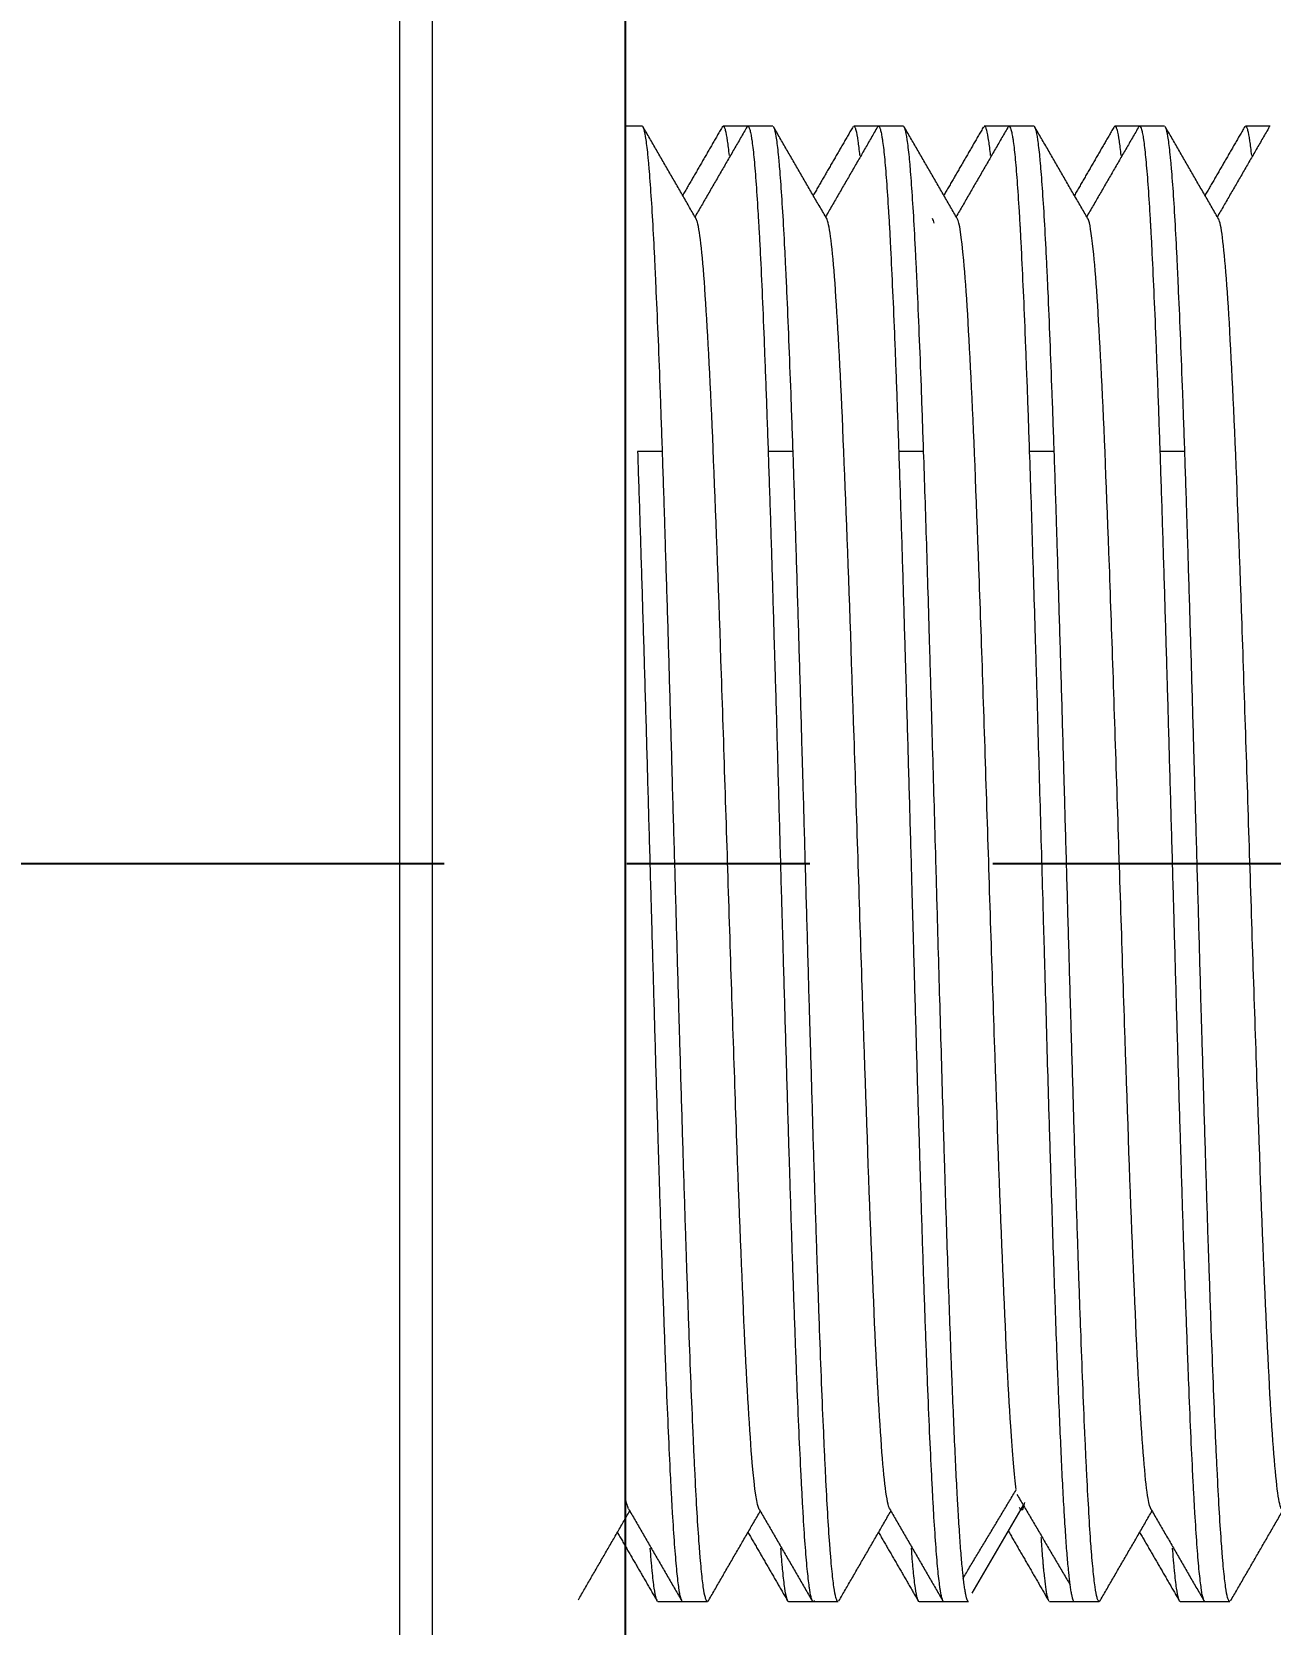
# Model space of a CAD drawing. Header units: millimetres. Extents: x 24958 to 25799, y 1150 to 1745.
# Drawn here: x 25688.31 to 25705.51, y 1331.04 to 1353.16 of the extents above; entities that cross this region are included whole.
import ezdxf

# ---------------------------------------------------------------- set-up
doc = ezdxf.new("R2010")
doc.units = ezdxf.units.MM
doc.linetypes.add('CENTERX2', pattern=[20.32, 12.7, -2.54, 2.54, -2.54])
for name, color, linetype in [('CENTER', 1, 'CENTERX2'), ('DIM', 3, 'Continuous'), ('벽', 2, 'Continuous')]:
    doc.layers.add(name, color=color, linetype=linetype)
doc.styles.get("Standard").update_dxf_attribs({"font": 'arial.ttf'})
doc.dimstyles.new('ISO-25', dxfattribs={"dimtxt": 7, "dimasz": 5, "dimexe": 1.252, "dimexo": 0.625, "dimgap": 1, "dimtad": 1, "dimtih": 1, "dimtoh": 1, "dimdec": 1, "dimdsep": 46, "dimtxsty": 'Standard', "dimcen": 0, "dimclrd": 3, "dimclre": 3, "dimclrt": 4, "dimadec": 0, "dimazin": 0, "dimtfac": 1, "dimtdec": 1, "dimtmove": 0, "dimatfit": 3, "dimfxl": 1, "dimarcsym": 0})

# ---------------------------------------------------------------- blocks, each defined once
blk = doc.blocks.new('*D68')
at = {"layer": 'Defpoints', "color": 0, "transparency": 16777216}
for p in [(25696.555, 1368.603), (25696.555, 1314.603), (25725.232, 1314.603)]:
    blk.add_point(p, dxfattribs=at)
at = {"layer": 'DIM', "color": 3, "lineweight": -2, "transparency": 16777216}
for p, q in [((25697.18, 1368.603), (25726.484, 1368.603)), ((25725.232, 1362.603), (25725.232, 1346.334)), ((25725.232, 1320.603), (25725.232, 1336.872)), ((25697.18, 1314.603), (25726.484, 1314.603))]:
    blk.add_line(p, q, dxfattribs=at)
at = {"layer": 'DIM', "color": 3, "transparency": 16777216}
for points in [[(25724.232, 1362.603), (25726.232, 1362.603), (25725.232, 1368.603)], [(25724.232, 1320.603), (25726.232, 1320.603), (25725.232, 1314.603)]]:
    blk.add_solid(points, dxfattribs=at)
at = {"layer": 'DIM', "color": 4, "transparency": 16777216, "insert": (25725.232, 1341.603), "char_height": 6, "attachment_point": 5}
blk.add_mtext('%%C54', dxfattribs=at)
blk = doc.blocks.new('*D69')
at = {"layer": 'Defpoints', "color": 0, "transparency": 16777216}
for p in [(25738.24, 1341.603), (25747.668, 1341.603), (25696.555, 1216.195)]:
    blk.add_point(p, dxfattribs=at)
at = {"layer": 'DIM', "color": 3, "lineweight": -2, "transparency": 16777216}
for p, q in [((25738.865, 1341.603), (25748.92, 1341.603)), ((25747.668, 1335.603), (25747.668, 1284.332)), ((25747.668, 1222.195), (25747.668, 1273.466)), ((25697.18, 1216.195), (25748.92, 1216.195))]:
    blk.add_line(p, q, dxfattribs=at)
at = {"layer": 'DIM', "color": 3, "transparency": 16777216}
for points in [[(25746.668, 1335.603), (25748.668, 1335.603), (25747.668, 1341.603)], [(25746.668, 1222.195), (25748.668, 1222.195), (25747.668, 1216.195)]]:
    blk.add_solid(points, dxfattribs=at)
at = {"layer": 'DIM', "color": 4, "transparency": 16777216, "insert": (25747.668, 1278.899), "char_height": 6, "width": 22.96248, "attachment_point": 5}
blk.add_mtext('(400)', dxfattribs=at)

msp = doc.modelspace()

# ---------------------------------------------------------------- linework, layer by layer
at = {"linetype": 'Continuous', "lineweight": 13, "extrusion": (0, 1, 0)}
for p, q in [((25693.873, 1316.204), (25693.873, 1368.603)), ((25693.42, 1316.475), (25693.42, 1368.315)), ((25697.068, 1347.334), (25696.722, 1347.334)), ((25698.882, 1347.334), (25698.536, 1347.334)), ((25700.696, 1347.334), (25700.35, 1347.334)), ((25702.51, 1347.334), (25702.164, 1347.334)), ((25704.324, 1347.334), (25703.978, 1347.334))]:
    msp.add_line(p, q, dxfattribs=at)
at = {"linetype": 'Continuous', "lineweight": 18, "extrusion": (0, 1, 0)}
for p, q in [((25696.555, 1368.603), (25696.555, 1316.204)), ((25696.786, 1351.853), (25696.555, 1351.853)), ((25698.254, 1351.853), (25697.911, 1351.853)), ((25698.6, 1351.853), (25698.254, 1351.853)), ((25700.068, 1351.853), (25699.725, 1351.853)), ((25700.414, 1351.853), (25700.068, 1351.853)), ((25701.875, 1351.853), (25701.539, 1351.853)), ((25702.228, 1351.853), (25701.881, 1351.853)), ((25703.696, 1351.853), (25703.353, 1351.853)), ((25704.042, 1351.853), (25703.696, 1351.853)), ((25705.51, 1351.853), (25705.167, 1351.853)), ((25702.079, 1332.693), (25701.364, 1331.47)), ((25697.004, 1331.353), (25697.347, 1331.353)), ((25697.347, 1331.353), (25697.693, 1331.353)), ((25698.818, 1331.353), (25699.16, 1331.353)), ((25699.16, 1331.353), (25699.507, 1331.353)), ((25700.632, 1331.353), (25700.975, 1331.353)), ((25700.975, 1331.353), (25701.321, 1331.353)), ((25702.446, 1331.353), (25702.789, 1331.353)), ((25702.789, 1331.353), (25703.135, 1331.353)), ((25704.26, 1331.353), (25704.596, 1331.353)), ((25704.603, 1331.353), (25704.949, 1331.353))]:
    msp.add_line(p, q, dxfattribs=at)
at = {"linetype": 'Continuous', "lineweight": 18}
for points, knots in [([(25697.068, 1347.334), (25697.058, 1347.615), (25697.049, 1347.884), (25697.03, 1348.4), (25697.021, 1348.646), (25697.002, 1349.117), (25696.992, 1349.341), (25696.98, 1349.606), (25696.978, 1349.659), (25696.974, 1349.736), (25696.973, 1349.762), (25696.971, 1349.813), (25696.965, 1349.939), (25696.959, 1350.059), (25696.945, 1350.337), (25696.936, 1350.508), (25696.917, 1350.82), (25696.907, 1350.962), (25696.893, 1351.152), (25696.888, 1351.212), (25696.882, 1351.282), (25696.881, 1351.296), (25696.879, 1351.323), (25696.878, 1351.337), (25696.874, 1351.376), (25696.872, 1351.401), (25696.86, 1351.521), (25696.85, 1351.601), (25696.832, 1351.728), (25696.822, 1351.776), (25696.804, 1351.838), (25696.795, 1351.853), (25696.786, 1351.853)], [0, 0, 0, 0, 0.100417, 0.100417, 0.200833, 0.200833, 0.30125, 0.30125, 0.326354, 0.326354, 0.338906, 0.338906, 0.351459, 0.401667, 0.401667, 0.502084, 0.502084, 0.6025, 0.6025, 0.652709, 0.652709, 0.665261, 0.665261, 0.677813, 0.677813, 0.702917, 0.702917, 0.803334, 0.803334, 0.903751, 0.903751, 1, 1, 1, 1]), ([(25697.911, 1351.853), (25697.912, 1351.853), (25697.912, 1351.853), (25697.915, 1351.852), (25697.917, 1351.851), (25697.922, 1351.846), (25697.929, 1351.836), (25697.936, 1351.816), (25697.95, 1351.764), (25697.959, 1351.714), (25697.977, 1351.592), (25697.985, 1351.525), (25697.992, 1351.448)], [0, 0, 0, 0, 0.014432, 0.014432, 0.101373, 0.101373, 0.188314, 0.362197, 0.362197, 0.709963, 0.709963, 1, 1, 1, 1]), ([(25698.254, 1351.853), (25698.263, 1351.853), (25698.271, 1351.838), (25698.285, 1351.793), (25698.29, 1351.773), (25698.297, 1351.738), (25698.299, 1351.725), (25698.304, 1351.697), (25698.306, 1351.682), (25698.318, 1351.601), (25698.328, 1351.521), (25698.347, 1351.33), (25698.356, 1351.219), (25698.375, 1350.967), (25698.384, 1350.826), (25698.396, 1350.629), (25698.398, 1350.589), (25698.402, 1350.527), (25698.403, 1350.506), (25698.406, 1350.464), (25698.412, 1350.357), (25698.418, 1350.246), (25698.432, 1349.968), (25698.451, 1349.573), (25698.469, 1349.127), (25698.483, 1348.773), (25698.488, 1348.652), (25698.495, 1348.466), (25698.498, 1348.403), (25698.502, 1348.275), (25698.505, 1348.211), (25698.517, 1347.886), (25698.526, 1347.615), (25698.536, 1347.334)], [0, 0, 0, 0, 0.095477, 0.095477, 0.145728, 0.145728, 0.170853, 0.170853, 0.195979, 0.195979, 0.296482, 0.296482, 0.396984, 0.396984, 0.497487, 0.497487, 0.522613, 0.522613, 0.535175, 0.535175, 0.547738, 0.59799, 0.59799, 0.698492, 0.798995, 0.798995, 0.849246, 0.849246, 0.874372, 0.874372, 0.899497, 0.899497, 1, 1, 1, 1]), ([(25698.882, 1347.334), (25698.872, 1347.615), (25698.863, 1347.884), (25698.844, 1348.4), (25698.834, 1348.646), (25698.816, 1349.117), (25698.806, 1349.341), (25698.795, 1349.606), (25698.792, 1349.659), (25698.789, 1349.736), (25698.788, 1349.762), (25698.785, 1349.813), (25698.779, 1349.939), (25698.773, 1350.059), (25698.759, 1350.337), (25698.74, 1350.678), (25698.721, 1350.962), (25698.707, 1351.152), (25698.702, 1351.212), (25698.696, 1351.282), (25698.695, 1351.296), (25698.693, 1351.323), (25698.692, 1351.337), (25698.688, 1351.376), (25698.686, 1351.401), (25698.674, 1351.521), (25698.665, 1351.601), (25698.646, 1351.728), (25698.636, 1351.776), (25698.622, 1351.823), (25698.617, 1351.835), (25698.613, 1351.842)], [0, 0, 0, 0, 0.105302, 0.105302, 0.210604, 0.210604, 0.315906, 0.315906, 0.342231, 0.342231, 0.355394, 0.355394, 0.368557, 0.421208, 0.421208, 0.526509, 0.631811, 0.631811, 0.684462, 0.684462, 0.697625, 0.697625, 0.710788, 0.710788, 0.737113, 0.737113, 0.842415, 0.842415, 0.947717, 0.947717, 1, 1, 1, 1]), ([(25699.725, 1351.853), (25699.725, 1351.853), (25699.726, 1351.853), (25699.729, 1351.852), (25699.731, 1351.851), (25699.736, 1351.846), (25699.743, 1351.836), (25699.75, 1351.816), (25699.764, 1351.764), (25699.781, 1351.672), (25699.798, 1351.525), (25699.806, 1351.448)], [0, 0, 0, 0, 0.014432, 0.014432, 0.101373, 0.101373, 0.188315, 0.362197, 0.362197, 0.709963, 1, 1, 1, 1]), ([(25700.068, 1351.853), (25700.077, 1351.853), (25700.086, 1351.838), (25700.099, 1351.793), (25700.104, 1351.773), (25700.111, 1351.738), (25700.113, 1351.725), (25700.118, 1351.697), (25700.12, 1351.682), (25700.132, 1351.601), (25700.142, 1351.521), (25700.161, 1351.33), (25700.17, 1351.219), (25700.189, 1350.967), (25700.198, 1350.826), (25700.21, 1350.629), (25700.213, 1350.589), (25700.216, 1350.527), (25700.217, 1350.506), (25700.22, 1350.464), (25700.226, 1350.357), (25700.231, 1350.246), (25700.246, 1349.968), (25700.255, 1349.77), (25700.274, 1349.35), (25700.283, 1349.127), (25700.298, 1348.773), (25700.302, 1348.652), (25700.309, 1348.466), (25700.312, 1348.403), (25700.317, 1348.275), (25700.319, 1348.211), (25700.331, 1347.886), (25700.34, 1347.615), (25700.35, 1347.334)], [0, 0, 0, 0, 0.095479, 0.095479, 0.14573, 0.14573, 0.170855, 0.170855, 0.195981, 0.195981, 0.296483, 0.296483, 0.396986, 0.396986, 0.497488, 0.497488, 0.522614, 0.522614, 0.535177, 0.535177, 0.547739, 0.59799, 0.59799, 0.698493, 0.698493, 0.798995, 0.798995, 0.849246, 0.849246, 0.874372, 0.874372, 0.899498, 0.899498, 1, 1, 1, 1]), ([(25700.696, 1347.334), (25700.686, 1347.615), (25700.677, 1347.884), (25700.658, 1348.4), (25700.649, 1348.646), (25700.63, 1349.117), (25700.621, 1349.341), (25700.609, 1349.606), (25700.606, 1349.659), (25700.603, 1349.736), (25700.601, 1349.762), (25700.599, 1349.813), (25700.593, 1349.939), (25700.587, 1350.059), (25700.573, 1350.337), (25700.554, 1350.678), (25700.535, 1350.962), (25700.521, 1351.152), (25700.517, 1351.212), (25700.511, 1351.282), (25700.509, 1351.296), (25700.507, 1351.323), (25700.506, 1351.337), (25700.502, 1351.376), (25700.5, 1351.401), (25700.488, 1351.521), (25700.478, 1351.601), (25700.46, 1351.728), (25700.45, 1351.776), (25700.436, 1351.823), (25700.431, 1351.835), (25700.427, 1351.843)], [0, 0, 0, 0, 0.105208, 0.105208, 0.210416, 0.210416, 0.315623, 0.315623, 0.341925, 0.341925, 0.355076, 0.355076, 0.368227, 0.420831, 0.420831, 0.526039, 0.631247, 0.631247, 0.683851, 0.683851, 0.697002, 0.697002, 0.710153, 0.710153, 0.736455, 0.736455, 0.841662, 0.841662, 0.94687, 0.94687, 1, 1, 1, 1]), ([(25701.539, 1351.853), (25701.539, 1351.853), (25701.54, 1351.853), (25701.542, 1351.852), (25701.545, 1351.851), (25701.55, 1351.846), (25701.552, 1351.843), (25701.559, 1351.829), (25701.564, 1351.816), (25701.578, 1351.764), (25701.595, 1351.672), (25701.613, 1351.525), (25701.621, 1351.448)], [0, 0, 0, 0, 0.014435, 0.014435, 0.101377, 0.101377, 0.188318, 0.188318, 0.3622, 0.3622, 0.709965, 1, 1, 1, 1]), ([(25701.881, 1351.853), (25701.89, 1351.853), (25701.899, 1351.838), (25701.913, 1351.793), (25701.918, 1351.773), (25701.925, 1351.738), (25701.928, 1351.725), (25701.932, 1351.697), (25701.935, 1351.682), (25701.947, 1351.601), (25701.956, 1351.521), (25701.975, 1351.33), (25701.984, 1351.219), (25702.003, 1350.967), (25702.012, 1350.826), (25702.024, 1350.629), (25702.027, 1350.589), (25702.03, 1350.527), (25702.031, 1350.506), (25702.034, 1350.464), (25702.04, 1350.357), (25702.046, 1350.246), (25702.06, 1349.968), (25702.069, 1349.77), (25702.088, 1349.35), (25702.097, 1349.127), (25702.111, 1348.773), (25702.116, 1348.652), (25702.123, 1348.466), (25702.126, 1348.403), (25702.131, 1348.275), (25702.133, 1348.211), (25702.145, 1347.886), (25702.154, 1347.615), (25702.164, 1347.334)], [0, 0, 0, 0, 0.095476, 0.095476, 0.145728, 0.145728, 0.170853, 0.170853, 0.195979, 0.195979, 0.296482, 0.296482, 0.396984, 0.396984, 0.497487, 0.497487, 0.522613, 0.522613, 0.535175, 0.535175, 0.547738, 0.59799, 0.59799, 0.698492, 0.698492, 0.798995, 0.798995, 0.849246, 0.849246, 0.874372, 0.874372, 0.899497, 0.899497, 1, 1, 1, 1]), ([(25702.51, 1347.334), (25702.5, 1347.615), (25702.491, 1347.884), (25702.472, 1348.4), (25702.463, 1348.646), (25702.444, 1349.117), (25702.435, 1349.341), (25702.423, 1349.606), (25702.42, 1349.659), (25702.417, 1349.736), (25702.416, 1349.762), (25702.413, 1349.813), (25702.407, 1349.939), (25702.401, 1350.059), (25702.387, 1350.337), (25702.368, 1350.678), (25702.349, 1350.962), (25702.335, 1351.152), (25702.331, 1351.212), (25702.325, 1351.282), (25702.323, 1351.296), (25702.321, 1351.323), (25702.32, 1351.337), (25702.316, 1351.376), (25702.314, 1351.401), (25702.302, 1351.521), (25702.292, 1351.601), (25702.274, 1351.728), (25702.264, 1351.776), (25702.246, 1351.838), (25702.237, 1351.853), (25702.228, 1351.853)], [0, 0, 0, 0, 0.100417, 0.100417, 0.200834, 0.200834, 0.301251, 0.301251, 0.326355, 0.326355, 0.338907, 0.338907, 0.351459, 0.401667, 0.401667, 0.502084, 0.602501, 0.602501, 0.652709, 0.652709, 0.665262, 0.665262, 0.677814, 0.677814, 0.702918, 0.702918, 0.803335, 0.803335, 0.903752, 0.903752, 1, 1, 1, 1]), ([(25703.353, 1351.853), (25703.353, 1351.853), (25703.354, 1351.853), (25703.356, 1351.852), (25703.359, 1351.851), (25703.364, 1351.846), (25703.371, 1351.836), (25703.378, 1351.816), (25703.392, 1351.764), (25703.41, 1351.672), (25703.427, 1351.526), (25703.434, 1351.448)], [0, 0, 0, 0, 0.014435, 0.014435, 0.101422, 0.101422, 0.188409, 0.362384, 0.362384, 0.710332, 1, 1, 1, 1]), ([(25703.696, 1351.853), (25703.705, 1351.853), (25703.714, 1351.838), (25703.727, 1351.793), (25703.732, 1351.773), (25703.739, 1351.738), (25703.742, 1351.725), (25703.746, 1351.697), (25703.749, 1351.682), (25703.76, 1351.601), (25703.77, 1351.521), (25703.788, 1351.33), (25703.798, 1351.219), (25703.817, 1350.967), (25703.826, 1350.826), (25703.838, 1350.629), (25703.841, 1350.589), (25703.844, 1350.527), (25703.845, 1350.506), (25703.848, 1350.464), (25703.854, 1350.357), (25703.86, 1350.246), (25703.874, 1349.968), (25703.883, 1349.77), (25703.902, 1349.35), (25703.911, 1349.127), (25703.926, 1348.773), (25703.93, 1348.652), (25703.937, 1348.466), (25703.94, 1348.403), (25703.945, 1348.275), (25703.947, 1348.211), (25703.959, 1347.886), (25703.968, 1347.615), (25703.978, 1347.334)], [0, 0, 0, 0, 0.095478, 0.095478, 0.14573, 0.14573, 0.170855, 0.170855, 0.195981, 0.195981, 0.296483, 0.296483, 0.396986, 0.396986, 0.497488, 0.497488, 0.522614, 0.522614, 0.535176, 0.535176, 0.547739, 0.59799, 0.59799, 0.698493, 0.698493, 0.798995, 0.798995, 0.849246, 0.849246, 0.874372, 0.874372, 0.899498, 0.899498, 1, 1, 1, 1]), ([(25704.324, 1347.334), (25704.314, 1347.615), (25704.305, 1347.884), (25704.286, 1348.4), (25704.277, 1348.646), (25704.258, 1349.117), (25704.248, 1349.341), (25704.236, 1349.606), (25704.234, 1349.659), (25704.23, 1349.736), (25704.229, 1349.762), (25704.227, 1349.813), (25704.221, 1349.939), (25704.215, 1350.059), (25704.201, 1350.337), (25704.192, 1350.508), (25704.173, 1350.82), (25704.164, 1350.962), (25704.149, 1351.152), (25704.144, 1351.212), (25704.138, 1351.282), (25704.137, 1351.296), (25704.135, 1351.323), (25704.134, 1351.337), (25704.13, 1351.376), (25704.128, 1351.401), (25704.116, 1351.521), (25704.106, 1351.601), (25704.088, 1351.728), (25704.078, 1351.776), (25704.065, 1351.822), (25704.06, 1351.834), (25704.056, 1351.841)], [0, 0, 0, 0, 0.105552, 0.105552, 0.211104, 0.211104, 0.316656, 0.316656, 0.343044, 0.343044, 0.356238, 0.356238, 0.369432, 0.422208, 0.422208, 0.527761, 0.527761, 0.633313, 0.633313, 0.686089, 0.686089, 0.699283, 0.699283, 0.712477, 0.712477, 0.738865, 0.738865, 0.844417, 0.844417, 0.949969, 0.949969, 1, 1, 1, 1]), ([(25705.167, 1351.853), (25705.167, 1351.853), (25705.168, 1351.853), (25705.171, 1351.852), (25705.173, 1351.851), (25705.178, 1351.846), (25705.185, 1351.836), (25705.192, 1351.816), (25705.206, 1351.764), (25705.215, 1351.714), (25705.233, 1351.592), (25705.241, 1351.525), (25705.249, 1351.447)], [0, 0, 0, 0, 0.014422, 0.014422, 0.101334, 0.101334, 0.188245, 0.362068, 0.362068, 0.709715, 0.709715, 1, 1, 1, 1]), ([(25698.413, 1332.633), (25698.381, 1332.68), (25698.312, 1333.143), (25698.207, 1334.947), (25698.098, 1337.748), (25697.989, 1341.09), (25697.881, 1344.504), (25697.772, 1347.51), (25697.663, 1349.688), (25697.585, 1350.434), (25697.544, 1350.552), (25697.539, 1350.563)], [0, 0, 0, 0, 0.111683, 0.23604, 0.360397, 0.484755, 0.609112, 0.73347, 0.857827, 0.982184, 1, 1, 1, 1]), ([(25700.223, 1332.641), (25700.204, 1332.677), (25700.148, 1332.955), (25700.056, 1334.219), (25699.948, 1336.753), (25699.839, 1339.968), (25699.73, 1343.412), (25699.621, 1346.602), (25699.512, 1349.091), (25699.422, 1350.291), (25699.367, 1350.539), (25699.349, 1350.569)], [0, 0, 0, 0, 0.066283, 0.190715, 0.315146, 0.439578, 0.56401, 0.688442, 0.812874, 0.937305, 1, 1, 1, 1]), ([(25701.982, 1332.908), (25701.957, 1333.105), (25701.895, 1333.827), (25701.797, 1335.832), (25701.688, 1338.871), (25701.579, 1342.293), (25701.471, 1345.618), (25701.362, 1348.38), (25701.259, 1350.091), (25701.193, 1350.522), (25701.162, 1350.57)], [0, 0, 0, 0, 0.092659, 0.225396, 0.358134, 0.490872, 0.62361, 0.756348, 0.889085, 1, 1, 1, 1]), ([(25703.856, 1332.633), (25703.842, 1332.652), (25703.792, 1332.834), (25703.705, 1333.844), (25703.596, 1336.204), (25703.488, 1339.322), (25703.379, 1342.759), (25703.27, 1346.034), (25703.161, 1348.688), (25703.065, 1350.161), (25703.004, 1350.515), (25702.98, 1350.563)], [0, 0, 0, 0, 0.047791, 0.172044, 0.296298, 0.420551, 0.544804, 0.669058, 0.793311, 0.917564, 1, 1, 1, 1]), ([(25705.666, 1332.639), (25705.665, 1332.64), (25705.628, 1332.712), (25705.555, 1333.298), (25705.446, 1335.332), (25705.337, 1338.247), (25705.228, 1341.632), (25705.119, 1345.013), (25705.011, 1347.915), (25704.902, 1349.932), (25704.829, 1350.501), (25704.792, 1350.567), (25704.792, 1350.568)], [0, 0, 0, 0, 0.002871, 0.127303, 0.251735, 0.376167, 0.500598, 0.62503, 0.749462, 0.873894, 0.998325, 1, 1, 1, 1]), ([(25696.722, 1347.334), (25696.731, 1347.054), (25696.741, 1346.766), (25696.759, 1346.177), (25696.769, 1345.876), (25696.788, 1345.259), (25696.797, 1344.945), (25696.809, 1344.542), (25696.812, 1344.461), (25696.815, 1344.339), (25696.816, 1344.298), (25696.819, 1344.217), (25696.825, 1344.012), (25696.831, 1343.807), (25696.845, 1343.314), (25696.854, 1342.984), (25696.873, 1342.319), (25696.882, 1341.985), (25696.897, 1341.482), (25696.901, 1341.314), (25696.907, 1341.103), (25696.908, 1341.061), (25696.911, 1340.976), (25696.912, 1340.934), (25696.916, 1340.807), (25696.918, 1340.723), (25696.93, 1340.304), (25696.939, 1339.973), (25696.958, 1339.317), (25696.967, 1338.993), (25696.986, 1338.352), (25696.996, 1338.036), (25697.008, 1337.645), (25697.01, 1337.567), (25697.015, 1337.412), (25697.022, 1337.182), (25697.029, 1336.957), (25697.043, 1336.513), (25697.062, 1335.939), (25697.081, 1335.399), (25697.095, 1335.008), (25697.099, 1334.88), (25697.105, 1334.723), (25697.107, 1334.692), (25697.109, 1334.629), (25697.113, 1334.537), (25697.116, 1334.446), (25697.128, 1334.148), (25697.138, 1333.922), (25697.156, 1333.496), (25697.166, 1333.296), (25697.18, 1333.015), (25697.184, 1332.925), (25697.192, 1332.794), (25697.194, 1332.751), (25697.199, 1332.667), (25697.201, 1332.626), (25697.213, 1332.425), (25697.223, 1332.28), (25697.242, 1332.021), (25697.251, 1331.907), (25697.27, 1331.71), (25697.279, 1331.627), (25697.291, 1331.543), (25697.294, 1331.519), (25697.298, 1331.498), (25697.3, 1331.484), (25697.301, 1331.477), (25697.307, 1331.445), (25697.312, 1331.424), (25697.321, 1331.391), (25697.325, 1331.379), (25697.33, 1331.37)], [0, 0, 0, 0, 0.046611, 0.046611, 0.093223, 0.093223, 0.139834, 0.139834, 0.151487, 0.151487, 0.157313, 0.157313, 0.16314, 0.186445, 0.186445, 0.233057, 0.233057, 0.279668, 0.279668, 0.302974, 0.302974, 0.3088, 0.3088, 0.314627, 0.314627, 0.326279, 0.326279, 0.372891, 0.372891, 0.419502, 0.419502, 0.466113, 0.466113, 0.477766, 0.477766, 0.489419, 0.512725, 0.512725, 0.559336, 0.605947, 0.605947, 0.629253, 0.629253, 0.63508, 0.63508, 0.640906, 0.652559, 0.652559, 0.69917, 0.69917, 0.745781, 0.745781, 0.769087, 0.769087, 0.78074, 0.78074, 0.792393, 0.792393, 0.839004, 0.839004, 0.885615, 0.885615, 0.932227, 0.932227, 0.94388, 0.949706, 0.949706, 0.955532, 0.955532, 0.978838, 0.978838, 1, 1, 1, 1]), ([(25697.693, 1331.353), (25697.692, 1331.353), (25697.692, 1331.353), (25697.689, 1331.353), (25697.687, 1331.355), (25697.682, 1331.36), (25697.675, 1331.37), (25697.668, 1331.39), (25697.654, 1331.441), (25697.635, 1331.542), (25697.616, 1331.707), (25697.602, 1331.855), (25697.597, 1331.909), (25697.591, 1331.981), (25697.59, 1331.995), (25697.588, 1332.025), (25697.584, 1332.07), (25697.581, 1332.118), (25697.569, 1332.28), (25697.559, 1332.425), (25697.54, 1332.742), (25697.531, 1332.915), (25697.517, 1333.195), (25697.512, 1333.292), (25697.505, 1333.443), (25697.503, 1333.494), (25697.498, 1333.599), (25697.496, 1333.652), (25697.484, 1333.921), (25697.474, 1334.148), (25697.455, 1334.623), (25697.446, 1334.871), (25697.427, 1335.389), (25697.418, 1335.659), (25697.406, 1336.009), (25697.402, 1336.115), (25697.399, 1336.223), (25697.396, 1336.295), (25697.395, 1336.331), (25697.389, 1336.513), (25697.385, 1336.66), (25697.37, 1337.105), (25697.361, 1337.408), (25697.342, 1338.025), (25697.333, 1338.34), (25697.318, 1338.821), (25697.314, 1338.983), (25697.307, 1339.228), (25697.304, 1339.311), (25697.299, 1339.476), (25697.297, 1339.558), (25697.285, 1339.973), (25697.276, 1340.305), (25697.257, 1340.97), (25697.248, 1341.304), (25697.229, 1341.972), (25697.219, 1342.306), (25697.207, 1342.725), (25697.205, 1342.809), (25697.201, 1342.935), (25697.2, 1342.977), (25697.198, 1343.061), (25697.192, 1343.27), (25697.186, 1343.477), (25697.172, 1343.97), (25697.163, 1344.293), (25697.144, 1344.931), (25697.135, 1345.245), (25697.12, 1345.709), (25697.115, 1345.863), (25697.108, 1346.091), (25697.106, 1346.167), (25697.101, 1346.318), (25697.099, 1346.393), (25697.087, 1346.765), (25697.077, 1347.054), (25697.068, 1347.334)], [0, 0, 0, 0, 0.001883, 0.001883, 0.013225, 0.013225, 0.024567, 0.047252, 0.047252, 0.092621, 0.13799, 0.13799, 0.160674, 0.160674, 0.166345, 0.166345, 0.172016, 0.183359, 0.183359, 0.228728, 0.228728, 0.274097, 0.274097, 0.296781, 0.296781, 0.308123, 0.308123, 0.319465, 0.319465, 0.364834, 0.364834, 0.410203, 0.410203, 0.455572, 0.455572, 0.466915, 0.472586, 0.472586, 0.478257, 0.478257, 0.500941, 0.500941, 0.54631, 0.54631, 0.591679, 0.591679, 0.614364, 0.614364, 0.625706, 0.625706, 0.637048, 0.637048, 0.682417, 0.682417, 0.727786, 0.727786, 0.773155, 0.773155, 0.784497, 0.784497, 0.790169, 0.790169, 0.79584, 0.818524, 0.818524, 0.863893, 0.863893, 0.909262, 0.909262, 0.931947, 0.931947, 0.943289, 0.943289, 0.954631, 0.954631, 1, 1, 1, 1]), ([(25698.536, 1347.334), (25698.545, 1347.054), (25698.555, 1346.766), (25698.574, 1346.177), (25698.583, 1345.876), (25698.602, 1345.259), (25698.611, 1344.945), (25698.623, 1344.542), (25698.625, 1344.461), (25698.629, 1344.339), (25698.63, 1344.298), (25698.633, 1344.217), (25698.639, 1344.012), (25698.645, 1343.807), (25698.659, 1343.314), (25698.678, 1342.653), (25698.696, 1341.985), (25698.71, 1341.482), (25698.715, 1341.314), (25698.721, 1341.103), (25698.722, 1341.061), (25698.725, 1340.976), (25698.726, 1340.934), (25698.729, 1340.807), (25698.732, 1340.723), (25698.744, 1340.304), (25698.753, 1339.973), (25698.772, 1339.317), (25698.782, 1338.993), (25698.8, 1338.352), (25698.81, 1338.036), (25698.821, 1337.645), (25698.824, 1337.567), (25698.829, 1337.412), (25698.836, 1337.182), (25698.843, 1336.957), (25698.857, 1336.513), (25698.876, 1335.939), (25698.895, 1335.399), (25698.909, 1335.008), (25698.914, 1334.88), (25698.92, 1334.723), (25698.921, 1334.692), (25698.923, 1334.629), (25698.927, 1334.537), (25698.93, 1334.446), (25698.942, 1334.148), (25698.951, 1333.922), (25698.97, 1333.496), (25698.98, 1333.296), (25698.994, 1333.015), (25698.999, 1332.925), (25699.006, 1332.794), (25699.008, 1332.751), (25699.013, 1332.667), (25699.015, 1332.626), (25699.027, 1332.425), (25699.036, 1332.28), (25699.055, 1332.021), (25699.065, 1331.907), (25699.084, 1331.71), (25699.093, 1331.627), (25699.105, 1331.543), (25699.109, 1331.519), (25699.112, 1331.498), (25699.114, 1331.484), (25699.116, 1331.477), (25699.122, 1331.445), (25699.126, 1331.424), (25699.14, 1331.372), (25699.15, 1331.355), (25699.16, 1331.353), (25699.16, 1331.353), (25699.16, 1331.353)], [0, 0, 0, 0, 0.045351, 0.045351, 0.090703, 0.090703, 0.136054, 0.136054, 0.147392, 0.147392, 0.153061, 0.153061, 0.15873, 0.181406, 0.181406, 0.226757, 0.272109, 0.272109, 0.294784, 0.294784, 0.300453, 0.300453, 0.306122, 0.306122, 0.31746, 0.31746, 0.362812, 0.362812, 0.408163, 0.408163, 0.453515, 0.453515, 0.464852, 0.464852, 0.47619, 0.498866, 0.498866, 0.544217, 0.589569, 0.589569, 0.612245, 0.612245, 0.617914, 0.617914, 0.623582, 0.63492, 0.63492, 0.680272, 0.680272, 0.725623, 0.725623, 0.748299, 0.748299, 0.759637, 0.759637, 0.770975, 0.770975, 0.816326, 0.816326, 0.861678, 0.861678, 0.907029, 0.907029, 0.918367, 0.924036, 0.924036, 0.929705, 0.929705, 0.95238, 0.95238, 0.997732, 0.997732, 1, 1, 1, 1]), ([(25699.507, 1331.353), (25699.506, 1331.353), (25699.506, 1331.353), (25699.503, 1331.353), (25699.501, 1331.355), (25699.496, 1331.36), (25699.489, 1331.37), (25699.482, 1331.39), (25699.468, 1331.441), (25699.458, 1331.492), (25699.44, 1331.625), (25699.43, 1331.707), (25699.416, 1331.855), (25699.411, 1331.909), (25699.405, 1331.981), (25699.404, 1331.995), (25699.402, 1332.025), (25699.398, 1332.07), (25699.394, 1332.118), (25699.382, 1332.28), (25699.373, 1332.425), (25699.354, 1332.742), (25699.345, 1332.915), (25699.331, 1333.195), (25699.326, 1333.292), (25699.319, 1333.443), (25699.317, 1333.494), (25699.312, 1333.599), (25699.31, 1333.652), (25699.298, 1333.921), (25699.288, 1334.148), (25699.269, 1334.623), (25699.26, 1334.871), (25699.241, 1335.389), (25699.232, 1335.659), (25699.22, 1336.009), (25699.216, 1336.115), (25699.213, 1336.223), (25699.211, 1336.295), (25699.209, 1336.331), (25699.203, 1336.513), (25699.199, 1336.66), (25699.184, 1337.105), (25699.165, 1337.711), (25699.147, 1338.34), (25699.133, 1338.821), (25699.128, 1338.983), (25699.121, 1339.228), (25699.118, 1339.311), (25699.114, 1339.476), (25699.111, 1339.558), (25699.099, 1339.973), (25699.09, 1340.305), (25699.071, 1340.97), (25699.061, 1341.304), (25699.043, 1341.972), (25699.033, 1342.306), (25699.022, 1342.725), (25699.019, 1342.809), (25699.016, 1342.935), (25699.014, 1342.977), (25699.012, 1343.061), (25699.006, 1343.27), (25699, 1343.477), (25698.986, 1343.97), (25698.967, 1344.617), (25698.948, 1345.245), (25698.934, 1345.709), (25698.929, 1345.863), (25698.922, 1346.091), (25698.92, 1346.167), (25698.915, 1346.318), (25698.913, 1346.393), (25698.901, 1346.765), (25698.892, 1347.054), (25698.882, 1347.334)], [0, 0, 0, 0, 0.001884, 0.001884, 0.013226, 0.013226, 0.024568, 0.047252, 0.047252, 0.092621, 0.092621, 0.13799, 0.13799, 0.160675, 0.160675, 0.166346, 0.166346, 0.172017, 0.183359, 0.183359, 0.228728, 0.228728, 0.274097, 0.274097, 0.296782, 0.296782, 0.308124, 0.308124, 0.319466, 0.319466, 0.364835, 0.364835, 0.410204, 0.410204, 0.455573, 0.455573, 0.466915, 0.472586, 0.472586, 0.478257, 0.478257, 0.500942, 0.500942, 0.546311, 0.59168, 0.59168, 0.614364, 0.614364, 0.625706, 0.625706, 0.637049, 0.637049, 0.682417, 0.682417, 0.727786, 0.727786, 0.773155, 0.773155, 0.784498, 0.784498, 0.790169, 0.790169, 0.79584, 0.818524, 0.818524, 0.863893, 0.909262, 0.909262, 0.931947, 0.931947, 0.943289, 0.943289, 0.954631, 0.954631, 1, 1, 1, 1]), ([(25700.35, 1347.334), (25700.359, 1347.054), (25700.369, 1346.766), (25700.388, 1346.177), (25700.397, 1345.876), (25700.416, 1345.259), (25700.425, 1344.945), (25700.437, 1344.542), (25700.44, 1344.461), (25700.443, 1344.339), (25700.444, 1344.298), (25700.447, 1344.217), (25700.453, 1344.012), (25700.458, 1343.807), (25700.473, 1343.314), (25700.492, 1342.653), (25700.511, 1341.985), (25700.525, 1341.482), (25700.529, 1341.314), (25700.535, 1341.103), (25700.537, 1341.061), (25700.539, 1340.976), (25700.54, 1340.934), (25700.544, 1340.807), (25700.546, 1340.723), (25700.558, 1340.304), (25700.567, 1339.973), (25700.586, 1339.317), (25700.595, 1338.993), (25700.614, 1338.352), (25700.624, 1338.036), (25700.636, 1337.645), (25700.638, 1337.567), (25700.643, 1337.412), (25700.65, 1337.182), (25700.657, 1336.957), (25700.671, 1336.513), (25700.68, 1336.226), (25700.699, 1335.669), (25700.709, 1335.399), (25700.723, 1335.008), (25700.728, 1334.88), (25700.734, 1334.723), (25700.735, 1334.692), (25700.737, 1334.629), (25700.741, 1334.537), (25700.744, 1334.446), (25700.756, 1334.148), (25700.766, 1333.922), (25700.784, 1333.496), (25700.794, 1333.296), (25700.808, 1333.015), (25700.813, 1332.925), (25700.82, 1332.794), (25700.822, 1332.751), (25700.827, 1332.667), (25700.829, 1332.626), (25700.841, 1332.425), (25700.851, 1332.28), (25700.869, 1332.021), (25700.879, 1331.907), (25700.897, 1331.71), (25700.907, 1331.627), (25700.919, 1331.543), (25700.922, 1331.519), (25700.926, 1331.498), (25700.928, 1331.484), (25700.93, 1331.477), (25700.936, 1331.445), (25700.94, 1331.424), (25700.955, 1331.372), (25700.964, 1331.354), (25700.974, 1331.353), (25700.975, 1331.353)], [0, 0, 0, 0, 0.045351, 0.045351, 0.090703, 0.090703, 0.136054, 0.136054, 0.147392, 0.147392, 0.153061, 0.153061, 0.15873, 0.181406, 0.181406, 0.226757, 0.272109, 0.272109, 0.294784, 0.294784, 0.300453, 0.300453, 0.306122, 0.306122, 0.31746, 0.31746, 0.362812, 0.362812, 0.408163, 0.408163, 0.453514, 0.453514, 0.464852, 0.464852, 0.47619, 0.498866, 0.498866, 0.544217, 0.544217, 0.589569, 0.589569, 0.612244, 0.612244, 0.617913, 0.617913, 0.623582, 0.63492, 0.63492, 0.680272, 0.680272, 0.725623, 0.725623, 0.748299, 0.748299, 0.759637, 0.759637, 0.770974, 0.770974, 0.816326, 0.816326, 0.861677, 0.861677, 0.907029, 0.907029, 0.918367, 0.924036, 0.924036, 0.929704, 0.929704, 0.95238, 0.95238, 0.997732, 1, 1, 1, 1]), ([(25701.321, 1331.353), (25701.314, 1331.353), (25701.301, 1331.368), (25701.288, 1331.416), (25701.278, 1331.467), (25701.274, 1331.487), (25701.267, 1331.53), (25701.263, 1331.554), (25701.253, 1331.632), (25701.239, 1331.753), (25701.218, 1331.984), (25701.204, 1332.172), (25701.19, 1332.377), (25701.184, 1332.488), (25701.175, 1332.638), (25701.173, 1332.668), (25701.169, 1332.73), (25701.164, 1332.824), (25701.159, 1332.921), (25701.148, 1333.122), (25701.134, 1333.404), (25701.114, 1333.869), (25701.1, 1334.206), (25701.089, 1334.47), (25701.086, 1334.56), (25701.081, 1334.697), (25701.079, 1334.743), (25701.075, 1334.836), (25701.074, 1334.883), (25701.065, 1335.119), (25701.058, 1335.313), (25701.044, 1335.709), (25701.03, 1336.116), (25701.009, 1336.753), (25700.995, 1337.197), (25700.987, 1337.481), (25700.985, 1337.538), (25700.981, 1337.653), (25700.98, 1337.71), (25700.974, 1337.883), (25700.971, 1338), (25700.961, 1338.349), (25700.954, 1338.584), (25700.94, 1339.058), (25700.926, 1339.536), (25700.912, 1340.022), (25700.898, 1340.512), (25700.891, 1340.759), (25700.882, 1341.07), (25700.88, 1341.132), (25700.877, 1341.257), (25700.872, 1341.443), (25700.867, 1341.629), (25700.856, 1342), (25700.849, 1342.246), (25700.835, 1342.736), (25700.821, 1343.224), (25700.807, 1343.709), (25700.797, 1344.07), (25700.793, 1344.19), (25700.788, 1344.37), (25700.786, 1344.43), (25700.783, 1344.55), (25700.774, 1344.848), (25700.759, 1345.373), (25700.745, 1345.825), (25700.731, 1346.269), (25700.717, 1346.706), (25700.703, 1347.128), (25700.696, 1347.334)], [0, 0, 0, 0, 0.030408, 0.063842, 0.063842, 0.080559, 0.080559, 0.097276, 0.097276, 0.130711, 0.164145, 0.197579, 0.197579, 0.231013, 0.231013, 0.239372, 0.239372, 0.24773, 0.264447, 0.264447, 0.297882, 0.331316, 0.36475, 0.36475, 0.381467, 0.381467, 0.389826, 0.389826, 0.398184, 0.398184, 0.431618, 0.431618, 0.465053, 0.498487, 0.531921, 0.531921, 0.54028, 0.54028, 0.548638, 0.548638, 0.565355, 0.565355, 0.598789, 0.598789, 0.632224, 0.665658, 0.665658, 0.699092, 0.699092, 0.707451, 0.707451, 0.715809, 0.732526, 0.732526, 0.765961, 0.765961, 0.799395, 0.832829, 0.832829, 0.849546, 0.849546, 0.857905, 0.857905, 0.866263, 0.899697, 0.933132, 0.933132, 0.966566, 1, 1, 1, 1]), ([(25702.164, 1347.334), (25702.171, 1347.128), (25702.178, 1346.917), (25702.192, 1346.488), (25702.199, 1346.27), (25702.212, 1345.826), (25702.226, 1345.375), (25702.24, 1344.909), (25702.251, 1344.554), (25702.254, 1344.435), (25702.262, 1344.194), (25702.265, 1344.073), (25702.275, 1343.711), (25702.289, 1343.226), (25702.303, 1342.737), (25702.317, 1342.247), (25702.324, 1342), (25702.338, 1341.506), (25702.345, 1341.258), (25702.354, 1340.947), (25702.356, 1340.885), (25702.359, 1340.761), (25702.364, 1340.575), (25702.37, 1340.39), (25702.38, 1340.023), (25702.394, 1339.537), (25702.407, 1339.059), (25702.421, 1338.585), (25702.428, 1338.35), (25702.439, 1338), (25702.442, 1337.884), (25702.448, 1337.711), (25702.449, 1337.654), (25702.453, 1337.539), (25702.462, 1337.254), (25702.477, 1336.754), (25702.498, 1336.116), (25702.512, 1335.71), (25702.526, 1335.313), (25702.533, 1335.12), (25702.541, 1334.884), (25702.543, 1334.837), (25702.547, 1334.744), (25702.548, 1334.698), (25702.554, 1334.56), (25702.557, 1334.471), (25702.568, 1334.207), (25702.582, 1333.869), (25702.603, 1333.405), (25702.616, 1333.123), (25702.63, 1332.855), (25702.637, 1332.728), (25702.646, 1332.579), (25702.648, 1332.549), (25702.651, 1332.491), (25702.656, 1332.407), (25702.662, 1332.327), (25702.672, 1332.173), (25702.686, 1331.985), (25702.707, 1331.753), (25702.721, 1331.632), (25702.731, 1331.554), (25702.735, 1331.531), (25702.74, 1331.498), (25702.742, 1331.488), (25702.745, 1331.468), (25702.754, 1331.423), (25702.769, 1331.368), (25702.782, 1331.353), (25702.789, 1331.353)], [0, 0, 0, 0, 0.033432, 0.033432, 0.066865, 0.066865, 0.100297, 0.13373, 0.13373, 0.150446, 0.150446, 0.167162, 0.167162, 0.200595, 0.234027, 0.234027, 0.26746, 0.26746, 0.300892, 0.300892, 0.309251, 0.309251, 0.317609, 0.334325, 0.334325, 0.367757, 0.40119, 0.40119, 0.434622, 0.434622, 0.451339, 0.451339, 0.459697, 0.459697, 0.468055, 0.501487, 0.53492, 0.568352, 0.568352, 0.601785, 0.601785, 0.610143, 0.610143, 0.618501, 0.618501, 0.635217, 0.635217, 0.66865, 0.702082, 0.735515, 0.735515, 0.768947, 0.768947, 0.777305, 0.777305, 0.785664, 0.80238, 0.80238, 0.835812, 0.869245, 0.902677, 0.902677, 0.919394, 0.919394, 0.927752, 0.927752, 0.93611, 0.969542, 1, 1, 1, 1]), ([(25703.135, 1331.353), (25703.134, 1331.353), (25703.134, 1331.353), (25703.131, 1331.353), (25703.129, 1331.355), (25703.124, 1331.36), (25703.117, 1331.37), (25703.11, 1331.39), (25703.096, 1331.441), (25703.086, 1331.492), (25703.068, 1331.625), (25703.058, 1331.707), (25703.044, 1331.855), (25703.039, 1331.909), (25703.033, 1331.981), (25703.032, 1331.995), (25703.029, 1332.025), (25703.026, 1332.07), (25703.022, 1332.118), (25703.01, 1332.28), (25703.001, 1332.425), (25702.983, 1332.742), (25702.973, 1332.915), (25702.959, 1333.195), (25702.954, 1333.292), (25702.947, 1333.443), (25702.945, 1333.494), (25702.94, 1333.599), (25702.937, 1333.652), (25702.925, 1333.921), (25702.916, 1334.148), (25702.897, 1334.623), (25702.888, 1334.871), (25702.869, 1335.389), (25702.86, 1335.659), (25702.848, 1336.009), (25702.844, 1336.115), (25702.841, 1336.223), (25702.838, 1336.295), (25702.837, 1336.331), (25702.831, 1336.513), (25702.826, 1336.66), (25702.812, 1337.105), (25702.793, 1337.711), (25702.775, 1338.34), (25702.761, 1338.821), (25702.756, 1338.983), (25702.749, 1339.228), (25702.746, 1339.311), (25702.742, 1339.476), (25702.739, 1339.558), (25702.727, 1339.973), (25702.718, 1340.305), (25702.699, 1340.97), (25702.689, 1341.304), (25702.671, 1341.972), (25702.661, 1342.306), (25702.65, 1342.725), (25702.647, 1342.809), (25702.644, 1342.935), (25702.643, 1342.977), (25702.64, 1343.061), (25702.634, 1343.27), (25702.628, 1343.477), (25702.614, 1343.97), (25702.595, 1344.617), (25702.576, 1345.245), (25702.562, 1345.709), (25702.558, 1345.863), (25702.55, 1346.091), (25702.548, 1346.167), (25702.543, 1346.318), (25702.541, 1346.393), (25702.529, 1346.765), (25702.52, 1347.054), (25702.51, 1347.334)], [0, 0, 0, 0, 0.001883, 0.001883, 0.013225, 0.013225, 0.024567, 0.047252, 0.047252, 0.092621, 0.092621, 0.13799, 0.13799, 0.160674, 0.160674, 0.166345, 0.166345, 0.172016, 0.183358, 0.183358, 0.228727, 0.228727, 0.274096, 0.274096, 0.296781, 0.296781, 0.308123, 0.308123, 0.319465, 0.319465, 0.364834, 0.364834, 0.410203, 0.410203, 0.455572, 0.455572, 0.466915, 0.472586, 0.472586, 0.478257, 0.478257, 0.500941, 0.500941, 0.54631, 0.591679, 0.591679, 0.614364, 0.614364, 0.625706, 0.625706, 0.637048, 0.637048, 0.682417, 0.682417, 0.727786, 0.727786, 0.773155, 0.773155, 0.784497, 0.784497, 0.790169, 0.790169, 0.79584, 0.818524, 0.818524, 0.863893, 0.909262, 0.909262, 0.931947, 0.931947, 0.943289, 0.943289, 0.954631, 0.954631, 1, 1, 1, 1]), ([(25703.978, 1347.334), (25703.987, 1347.054), (25703.997, 1346.766), (25704.016, 1346.177), (25704.025, 1345.876), (25704.044, 1345.259), (25704.053, 1344.945), (25704.065, 1344.542), (25704.068, 1344.461), (25704.071, 1344.339), (25704.072, 1344.298), (25704.075, 1344.217), (25704.081, 1344.012), (25704.087, 1343.807), (25704.101, 1343.314), (25704.11, 1342.984), (25704.129, 1342.319), (25704.138, 1341.985), (25704.153, 1341.482), (25704.157, 1341.314), (25704.163, 1341.103), (25704.165, 1341.061), (25704.167, 1340.976), (25704.168, 1340.934), (25704.172, 1340.807), (25704.174, 1340.723), (25704.186, 1340.304), (25704.195, 1339.973), (25704.214, 1339.317), (25704.223, 1338.993), (25704.242, 1338.352), (25704.252, 1338.036), (25704.264, 1337.645), (25704.266, 1337.567), (25704.271, 1337.412), (25704.278, 1337.182), (25704.285, 1336.957), (25704.299, 1336.513), (25704.308, 1336.226), (25704.327, 1335.669), (25704.337, 1335.399), (25704.351, 1335.008), (25704.356, 1334.88), (25704.362, 1334.723), (25704.363, 1334.692), (25704.365, 1334.629), (25704.369, 1334.537), (25704.372, 1334.446), (25704.384, 1334.148), (25704.394, 1333.922), (25704.412, 1333.496), (25704.422, 1333.296), (25704.436, 1333.015), (25704.44, 1332.925), (25704.448, 1332.794), (25704.45, 1332.751), (25704.455, 1332.667), (25704.457, 1332.626), (25704.469, 1332.425), (25704.479, 1332.28), (25704.498, 1332.021), (25704.507, 1331.907), (25704.526, 1331.71), (25704.535, 1331.627), (25704.547, 1331.543), (25704.55, 1331.519), (25704.554, 1331.498), (25704.556, 1331.484), (25704.557, 1331.477), (25704.563, 1331.445), (25704.568, 1331.424), (25704.583, 1331.372), (25704.592, 1331.354), (25704.602, 1331.353), (25704.603, 1331.353)], [0, 0, 0, 0, 0.045352, 0.045352, 0.090703, 0.090703, 0.136055, 0.136055, 0.147392, 0.147392, 0.153061, 0.153061, 0.15873, 0.181406, 0.181406, 0.226758, 0.226758, 0.272109, 0.272109, 0.294785, 0.294785, 0.300454, 0.300454, 0.306123, 0.306123, 0.317461, 0.317461, 0.362812, 0.362812, 0.408164, 0.408164, 0.453515, 0.453515, 0.464853, 0.464853, 0.476191, 0.498867, 0.498867, 0.544218, 0.544218, 0.58957, 0.58957, 0.612245, 0.612245, 0.617914, 0.617914, 0.623583, 0.634921, 0.634921, 0.680273, 0.680273, 0.725624, 0.725624, 0.7483, 0.7483, 0.759638, 0.759638, 0.770976, 0.770976, 0.816327, 0.816327, 0.861679, 0.861679, 0.90703, 0.90703, 0.918368, 0.924037, 0.924037, 0.929706, 0.929706, 0.952382, 0.952382, 0.997733, 1, 1, 1, 1]), ([(25704.949, 1331.353), (25704.948, 1331.353), (25704.948, 1331.353), (25704.945, 1331.353), (25704.943, 1331.355), (25704.938, 1331.36), (25704.936, 1331.363), (25704.929, 1331.377), (25704.924, 1331.39), (25704.91, 1331.441), (25704.891, 1331.542), (25704.872, 1331.707), (25704.858, 1331.855), (25704.853, 1331.909), (25704.847, 1331.981), (25704.846, 1331.995), (25704.844, 1332.025), (25704.84, 1332.07), (25704.837, 1332.118), (25704.825, 1332.28), (25704.815, 1332.425), (25704.796, 1332.742), (25704.787, 1332.915), (25704.773, 1333.195), (25704.768, 1333.292), (25704.761, 1333.443), (25704.759, 1333.494), (25704.754, 1333.599), (25704.751, 1333.652), (25704.74, 1333.921), (25704.73, 1334.148), (25704.712, 1334.623), (25704.702, 1334.871), (25704.683, 1335.389), (25704.674, 1335.659), (25704.662, 1336.009), (25704.658, 1336.115), (25704.655, 1336.223), (25704.652, 1336.295), (25704.651, 1336.331), (25704.645, 1336.513), (25704.64, 1336.66), (25704.626, 1337.105), (25704.617, 1337.408), (25704.598, 1338.025), (25704.589, 1338.34), (25704.575, 1338.821), (25704.57, 1338.983), (25704.563, 1339.228), (25704.56, 1339.311), (25704.555, 1339.476), (25704.553, 1339.558), (25704.541, 1339.973), (25704.532, 1340.305), (25704.513, 1340.97), (25704.504, 1341.304), (25704.485, 1341.972), (25704.475, 1342.306), (25704.463, 1342.725), (25704.461, 1342.809), (25704.457, 1342.935), (25704.456, 1342.977), (25704.454, 1343.061), (25704.448, 1343.27), (25704.442, 1343.477), (25704.428, 1343.97), (25704.419, 1344.293), (25704.4, 1344.931), (25704.391, 1345.245), (25704.376, 1345.709), (25704.372, 1345.863), (25704.364, 1346.091), (25704.362, 1346.167), (25704.357, 1346.318), (25704.355, 1346.393), (25704.343, 1346.765), (25704.333, 1347.054), (25704.324, 1347.334)], [0, 0, 0, 0, 0.001883, 0.001883, 0.013225, 0.013225, 0.024567, 0.024567, 0.047252, 0.047252, 0.092621, 0.13799, 0.13799, 0.160674, 0.160674, 0.166345, 0.166345, 0.172016, 0.183359, 0.183359, 0.228728, 0.228728, 0.274097, 0.274097, 0.296781, 0.296781, 0.308123, 0.308123, 0.319465, 0.319465, 0.364834, 0.364834, 0.410203, 0.410203, 0.455572, 0.455572, 0.466915, 0.472586, 0.472586, 0.478257, 0.478257, 0.500941, 0.500941, 0.54631, 0.54631, 0.591679, 0.591679, 0.614364, 0.614364, 0.625706, 0.625706, 0.637048, 0.637048, 0.682417, 0.682417, 0.727786, 0.727786, 0.773155, 0.773155, 0.784497, 0.784497, 0.790169, 0.790169, 0.79584, 0.818524, 0.818524, 0.863893, 0.863893, 0.909262, 0.909262, 0.931947, 0.931947, 0.943289, 0.943289, 0.954631, 0.954631, 1, 1, 1, 1]), ([(25696.594, 1332.643), (25696.588, 1332.656), (25696.575, 1332.694), (25696.562, 1332.76), (25696.555, 1332.8)], [0, 0, 0, 0, 0.491888, 1, 1, 1, 1]), ([(25702.325, 1332.244), (25702.327, 1332.214), (25702.329, 1332.185), (25702.338, 1332.061), (25702.345, 1331.973), (25702.354, 1331.873), (25702.356, 1331.853), (25702.359, 1331.816), (25702.364, 1331.761), (25702.37, 1331.711), (25702.38, 1331.618), (25702.394, 1331.512), (25702.407, 1331.441), (25702.42, 1331.393), (25702.425, 1331.378), (25702.43, 1331.368)], [0, 0, 0, 0, 0.058637, 0.058637, 0.256403, 0.256403, 0.305844, 0.305844, 0.355285, 0.454168, 0.454168, 0.651933, 0.849698, 0.849698, 1, 1, 1, 1]), ([(25696.893, 1332.095), (25696.898, 1332.039), (25696.902, 1331.987), (25696.907, 1331.923), (25696.908, 1331.909), (25696.911, 1331.882), (25696.912, 1331.869), (25696.916, 1331.83), (25696.918, 1331.804), (25696.93, 1331.684), (25696.939, 1331.604), (25696.958, 1331.477), (25696.967, 1331.429), (25696.981, 1331.383), (25696.986, 1331.371), (25696.991, 1331.364)], [0, 0, 0, 0, 0.128623, 0.128623, 0.165039, 0.165039, 0.201455, 0.201455, 0.274288, 0.274288, 0.56562, 0.56562, 0.856951, 0.856951, 1, 1, 1, 1]), ([(25698.707, 1332.095), (25698.712, 1332.039), (25698.716, 1331.987), (25698.721, 1331.923), (25698.722, 1331.909), (25698.725, 1331.882), (25698.726, 1331.869), (25698.729, 1331.83), (25698.732, 1331.804), (25698.744, 1331.684), (25698.753, 1331.604), (25698.772, 1331.477), (25698.782, 1331.429), (25698.8, 1331.368), (25698.809, 1331.353), (25698.818, 1331.353)], [0, 0, 0, 0, 0.113205, 0.113205, 0.145256, 0.145256, 0.177307, 0.177307, 0.24141, 0.24141, 0.49782, 0.49782, 0.754229, 0.754229, 1, 1, 1, 1]), ([(25700.522, 1332.095), (25700.526, 1332.039), (25700.53, 1331.987), (25700.535, 1331.923), (25700.537, 1331.909), (25700.539, 1331.882), (25700.54, 1331.869), (25700.544, 1331.83), (25700.546, 1331.804), (25700.558, 1331.684), (25700.567, 1331.604), (25700.586, 1331.477), (25700.595, 1331.429), (25700.614, 1331.368), (25700.623, 1331.353), (25700.632, 1331.353)], [0, 0, 0, 0, 0.113205, 0.113205, 0.145256, 0.145256, 0.177308, 0.177308, 0.24141, 0.24141, 0.49782, 0.49782, 0.754229, 0.754229, 1, 1, 1, 1]), ([(25704.15, 1332.095), (25704.154, 1332.039), (25704.158, 1331.987), (25704.163, 1331.923), (25704.165, 1331.909), (25704.167, 1331.882), (25704.168, 1331.869), (25704.172, 1331.83), (25704.174, 1331.804), (25704.186, 1331.684), (25704.195, 1331.604), (25704.214, 1331.477), (25704.223, 1331.429), (25704.242, 1331.368), (25704.251, 1331.353), (25704.26, 1331.353)], [0, 0, 0, 0, 0.113319, 0.113319, 0.145367, 0.145367, 0.177414, 0.177414, 0.241509, 0.241509, 0.497887, 0.497887, 0.754265, 0.754265, 1, 1, 1, 1])]:
    msp.add_open_spline(points, degree=3, knots=knots, dxfattribs=at)
for points, degree in [([(25697.538, 1350.563), (25697.168, 1351.203), (25696.798, 1351.844)], 2), ([(25697.904, 1351.853), (25697.626, 1351.372), (25697.348, 1350.891)], 2), ([(25698.244, 1351.848), (25697.882, 1351.222), (25697.52, 1350.595)], 2), ([(25699.349, 1350.569), (25698.978, 1351.21), (25698.608, 1351.85)], 2), ([(25699.715, 1351.848), (25699.439, 1351.37), (25699.162, 1350.892)], 2), ([(25700.056, 1351.845), (25699.695, 1351.22), (25699.334, 1350.595)], 2), ([(25701.162, 1350.57), (25700.792, 1351.211), (25700.422, 1351.851)], 2), ([(25701.528, 1351.845), (25701.252, 1351.368), (25700.976, 1350.892)], 2), ([(25701.875, 1351.853), (25701.511, 1351.224), (25701.148, 1350.595)], 2), ([(25702.985, 1350.555), (25702.612, 1351.199), (25702.24, 1351.844)], 2), ([(25703.346, 1351.852), (25703.068, 1351.372), (25702.79, 1350.891)], 2), ([(25703.687, 1351.85), (25703.324, 1351.223), (25702.961, 1350.595)], 2), ([(25704.796, 1350.56), (25704.423, 1351.205), (25704.051, 1351.85)], 2), ([(25705.158, 1351.849), (25704.881, 1351.37), (25704.605, 1350.892)], 2), ([(25705.498, 1351.844), (25705.137, 1351.219), (25704.776, 1350.595)], 2), ([(25700.843, 1350.504), (25700.835, 1350.535), (25700.828, 1350.557), (25700.82, 1350.57)], 3), ([(25701.243, 1331.675), (25701.612, 1332.29), (25701.982, 1332.907)], 2), ([(25701.991, 1332.842), (25702.361, 1332.214), (25702.731, 1331.586)], 2), ([(25702.098, 1332.727), (25702.075, 1332.617), (25702.052, 1332.595), (25702.028, 1332.661)], 3), ([(25695.899, 1331.376), (25696.256, 1331.993), (25696.613, 1332.61)], 2), ([(25696.594, 1332.643), (25696.964, 1332.002), (25697.335, 1331.362)], 2), ([(25697.7, 1331.353), (25698.063, 1331.982), (25698.427, 1332.61)], 2), ([(25698.413, 1332.633), (25698.784, 1331.993), (25699.154, 1331.352)], 2), ([(25699.519, 1331.362), (25699.88, 1331.986), (25700.241, 1332.61)], 2), ([(25700.223, 1332.64), (25700.594, 1332), (25700.964, 1331.359)], 2), ([(25703.141, 1331.353), (25703.505, 1331.982), (25703.869, 1332.611)], 2), ([(25703.851, 1332.642), (25704.223, 1331.997), (25704.596, 1331.353)], 2), ([(25704.961, 1331.363), (25705.322, 1331.987), (25705.682, 1332.61)], 2), ([(25696.441, 1332.314), (25696.718, 1331.834), (25696.996, 1331.355)], 2), ([(25698.255, 1332.314), (25698.531, 1331.838), (25698.806, 1331.362)], 2), ([(25700.069, 1332.314), (25700.348, 1331.833), (25700.626, 1331.352)], 2), ([(25701.87, 1332.336), (25702.153, 1331.848), (25702.435, 1331.359)], 2), ([(25703.697, 1332.314), (25703.973, 1331.838), (25704.248, 1331.362)], 2), ([(25699.171, 1331.353), (25699.176, 1331.361), (25699.18, 1331.369)], 2)]:
    msp.add_open_spline(points, degree=degree, dxfattribs=at)
at = {"layer": 'CENTER'}
msp.add_line((25714.355, 1341.603), (25647.771, 1341.603), dxfattribs=at)
at = {"layer": '벽'}
msp.add_line((25696.555, 1216.195), (25696.555, 1679.347), dxfattribs=at)

# ---------------------------------------------------------------- dimensions: what is measured, and where the dimension line sits
at = {"layer": 'DIM', "color": 3}
for base, p1, p2, text, picture, middle in [((25725.232, 1314.603), (25696.555, 1368.603), (25696.555, 1314.603), '%%C<>', '*D68', (25725.232, 1341.603)), ((25747.668, 1341.603), (25696.555, 1216.195), (25738.24, 1341.603), '(400)', '*D69', (25747.668, 1278.899))]:
    dim = msp.add_linear_dim(base=base, p1=p1, p2=p2, angle=90, text=text, dimstyle='ISO-25', override={"dimtxt": 6, "dimasz": 6, "dimgap": 1.5, "dimtad": 0}, dxfattribs=at)
    dim.commit()
    dim.dimension.update_dxf_attribs({"geometry": picture, "text_midpoint": middle})

doc.saveas('drawing.dxf')
